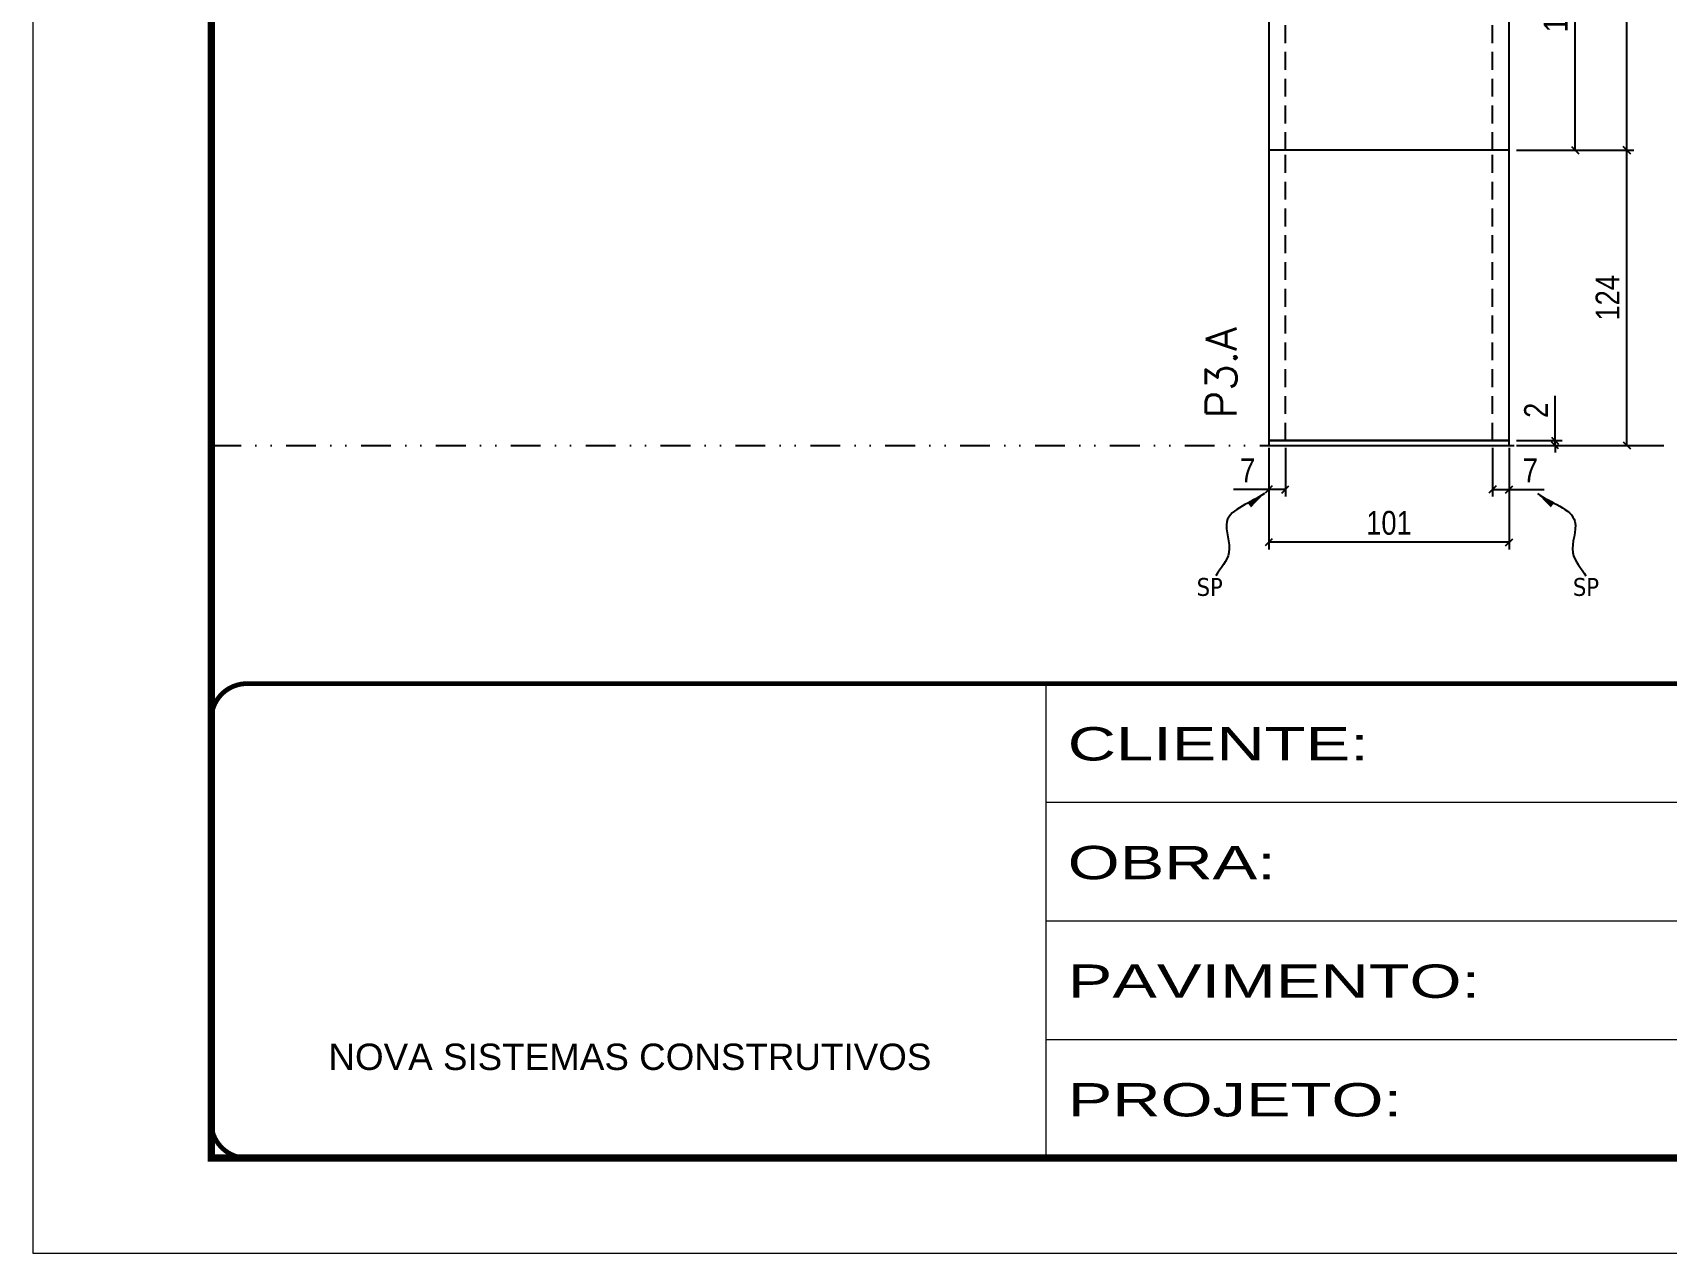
# Model space of a CAD drawing. Extents: x 14400 to 27878, y -21631 to 6985.
# Drawn here: x 17597 to 18283, y 4786 to 5299 of the extents above; entities that cross this region are included whole.
import ezdxf

# ---------------------------------------------------------------- set-up
doc = ezdxf.new("R2010")
doc.units = 0
for name, pattern in [('CONTINUO', [0]), ('DASHED', [0.75, 0.5, -0.25]), ('DIVIDE2', [0.625, 0.25, -0.125, 0, -0.125, 0, -0.125]), ('HIDDEN', [0.375, 0.25, -0.125])]:
    doc.linetypes.add(name, pattern=pattern)
for name, color, linetype in [('COTA', 241, 'Continuous'), ('Nível', 160, 'Continuous'), ('Painéis', 200, 'Continuous'), ('Sarrafo de Pressão', 42, 'HIDDEN'), ('texto', 7, 'Continuous')]:
    doc.layers.add(name, color=color, linetype=linetype)
for name, color, linetype, lineweight in [('Folhas', 255, 'Continuous', 9), ('SARRAFO DE PRESSAO', 251, 'DASHED', 9), ('Texto Seção', 7, 'Continuous', 15)]:
    doc.layers.add(name, color=color, linetype=linetype, lineweight=lineweight)
doc.styles.add('ARIAL', font='arial.ttf')
doc.styles.add('COTA TECNICA', font='techl___.ttf', dxfattribs={"height": 10})
doc.styles.add('COTA TECNICA-50', font='techl___.ttf', dxfattribs={"height": 10})
doc.styles.add('REGUA-120', font='ROMANS.shx', dxfattribs={"height": 15})
doc.styles.get("Standard").update_dxf_attribs({"font": 'arial.ttf'})
doc.styles.add('Tecnologia', font='')
doc.styles.get('Tecnologia').set_extended_font_data('Forgotten Futurist')
doc.dimstyles.new('COTA PAINEL-50', dxfattribs={"dimtxt": 10, "dimasz": 3, "dimexe": 3, "dimexo": 3, "dimgap": 3, "dimtad": 1, "dimdec": 1, "dimzin": 12, "dimdsep": 46, "dimtxsty": 'COTA TECNICA-50', "dimblk1": 'OBLIQUE', "dimblk2": 'OBLIQUE', "dimsah": 1, "dimcen": 0.9, "dimclrd": 4, "dimclre": 4, "dimclrt": 240, "dimadec": 1, "dimazin": 3, "dimtfac": 1, "dimtdec": 1, "dimtmove": 0, "dimatfit": 3, "dimfxl": 1, "dimtolj": 1, "dimtzin": 12, "dimarcsym": 0})
doc.dimstyles.new('PAINEL', dxfattribs={"dimtxt": 10, "dimasz": 3, "dimexe": 3, "dimexo": 3, "dimgap": 3, "dimtad": 1, "dimdec": 1, "dimzin": 12, "dimdsep": 46, "dimtxsty": 'COTA TECNICA', "dimblk1": 'OBLIQUE', "dimblk2": 'OBLIQUE', "dimsah": 1, "dimcen": 0.9, "dimclrd": 4, "dimclre": 4, "dimclrt": 240, "dimadec": 1, "dimazin": 3, "dimtfac": 1, "dimtdec": 1, "dimtmove": 0, "dimatfit": 3, "dimfxl": 1, "dimtolj": 1, "dimtzin": 12, "dimarcsym": 0})
doc.dimstyles.get("Standard").update_dxf_attribs({"dimtxt": 0.18, "dimasz": 0.18, "dimexe": 0.18, "dimexo": 0.0625, "dimgap": 0.09, "dimtad": 0, "dimtih": 1, "dimtoh": 1, "dimdec": 4, "dimzin": 0, "dimdsep": 46, "dimtxsty": 'Standard', "dimcen": 0.09, "dimadec": 0, "dimazin": 0, "dimtfac": 1, "dimtdec": 4, "dimtofl": 0, "dimtmove": 0, "dimatfit": 3, "dimfxl": 1, "dimtolj": 1, "dimtzin": 0, "dimarcsym": 0})

# ---------------------------------------------------------------- blocks, each defined once
blk = doc.blocks.new('9999999999')
at = {"color": 30, "linetype": 'CONTINUO'}
for p, q in [((98564.56, 34230.21), (98564.56, 34429.45)), ((98564.56, 34379.64), (99583.98, 34379.64)), ((98564.56, 34329.83), (99487.98, 34329.83)), ((98564.56, 34280.02), (99487.98, 34280.02))]:
    blk.add_line(p, q, dxfattribs=at)
at = {"color": 30, "linetype": 'CONTINUO', "const_width": 2}
blk.add_lwpolyline([(99583.98, 34230.21), (99583.98, 34414.45, 0.414214), (99568.98, 34429.45), (98228.98, 34429.45, 0.414214), (98213.98, 34414.45), (98213.98, 34245.21, 0.414214), (98228.98, 34230.21), (99583.98, 34230.21)], format="xyb", dxfattribs=at)
at = {"layer": 'Folhas'}
blk.add_lwpolyline([(98138.98, 34190.21), (99623.98, 34190.21), (99623.98, 35240.21), (98138.98, 35240.21)], close=True, dxfattribs=at)
at = {"layer": 'Folhas', "color": 30, "const_width": 3}
blk.add_lwpolyline([(98213.98, 34230.21), (99583.98, 34230.21), (99583.98, 35200.21), (98213.98, 35200.21)], close=True, dxfattribs=at)
at = {"color": 7, "linetype": 'Continuous', "ltscale": 5, "style": 'ARIAL'}
blk.add_text('NOVA SISTEMAS CONSTRUTIVOS', height=11.0592, dxfattribs=at).set_placement((98263.19, 34267.21))
at = {"layer": 'Folhas', "color": 7, "style": 'Tecnologia', "width": 1.5}
for s, p in [('CLIENTE:', (98573.65, 34397.17)), ('OBRA:', (98573.65, 34347.31)), ('PAVIMENTO:', (98573.65, 34297.5)), ('PROJETO:', (98573.65, 34247.69))]:
    blk.add_text(s, height=14, dxfattribs=at).set_placement(p)
blk = doc.blocks.new('_Oblique')
at = {"color": 0, "linetype": 'ByBlock', "lineweight": -2}
blk.add_line((-0.5, -0.5), (0.5, 0.5), dxfattribs=at)
blk = doc.blocks.new('*D2482')
at = {"layer": 'COTA', "color": 4, "lineweight": -2, "transparency": 16777216}
for p, q in [((18116.06, 5124.44), (18116.06, 5081.76)), ((18217.06, 5124.44), (18217.06, 5081.76)), ((18217.06, 5084.76), (18116.06, 5084.76))]:
    blk.add_line(p, q, dxfattribs=at)
at = {"layer": 'Defpoints', "color": 0, "transparency": 16777216}
for p in [(18116.06, 5127.44), (18217.06, 5127.44), (18116.06, 5084.76)]:
    blk.add_point(p, dxfattribs=at)
at = {"layer": 'COTA', "color": 4, "lineweight": -2, "transparency": 16777216, "xscale": 3, "yscale": 3, "zscale": 3, "rotation": 180}
blk.add_blockref('_Oblique', (18116.06, 5084.76), dxfattribs=at)
at = {"layer": 'COTA', "color": 4, "lineweight": -2, "transparency": 16777216, "xscale": 3, "yscale": 3, "zscale": 3}
blk.add_blockref('_Oblique', (18217.06, 5084.76), dxfattribs=at)
at = {"layer": 'COTA', "color": 240, "transparency": 16777216, "insert": (18166.56, 5092.86), "char_height": 10, "attachment_point": 5, "style": 'COTA TECNICA'}
blk.add_mtext('\\A1;101', dxfattribs=at)
blk = doc.blocks.new('*D2479')
at = {"layer": 'COTA', "color": 4, "lineweight": -2, "transparency": 16777216}
for p, q in [((18210.06, 5124.44), (18210.06, 5103.93)), ((18217.06, 5122.44), (18217.06, 5103.93)), ((18210.06, 5106.93), (18217.06, 5106.93)), ((18217.06, 5106.93), (18231.79, 5106.93))]:
    blk.add_line(p, q, dxfattribs=at)
at = {"layer": 'Defpoints', "color": 0, "transparency": 16777216}
for p in [(18210.06, 5127.44), (18217.06, 5125.44), (18217.06, 5106.93)]:
    blk.add_point(p, dxfattribs=at)
at = {"layer": 'COTA', "color": 4, "lineweight": -2, "transparency": 16777216, "xscale": 3, "yscale": 3, "zscale": 3, "rotation": 180}
blk.add_blockref('_Oblique', (18210.06, 5106.93), dxfattribs=at)
at = {"layer": 'COTA', "color": 4, "lineweight": -2, "transparency": 16777216, "xscale": 3, "yscale": 3, "zscale": 3}
blk.add_blockref('_Oblique', (18217.06, 5106.93), dxfattribs=at)
at = {"layer": 'COTA', "color": 240, "transparency": 16777216, "insert": (18225.93, 5115), "char_height": 10, "attachment_point": 5, "style": 'COTA TECNICA-50'}
blk.add_mtext('\\A1;7', dxfattribs=at)
blk = doc.blocks.new('*D2480')
at = {"layer": 'COTA', "color": 4, "lineweight": -2, "transparency": 16777216}
for p, q in [((18116.06, 5122.44), (18116.06, 5103.93)), ((18123.06, 5124.44), (18123.06, 5103.93)), ((18116.06, 5106.93), (18101.33, 5106.93)), ((18123.06, 5106.93), (18116.06, 5106.93))]:
    blk.add_line(p, q, dxfattribs=at)
at = {"layer": 'Defpoints', "color": 0, "transparency": 16777216}
for p in [(18116.06, 5125.44), (18123.06, 5127.44), (18116.06, 5106.93)]:
    blk.add_point(p, dxfattribs=at)
at = {"layer": 'COTA', "color": 4, "lineweight": -2, "transparency": 16777216, "xscale": 3, "yscale": 3, "zscale": 3, "rotation": 180}
blk.add_blockref('_Oblique', (18116.06, 5106.93), dxfattribs=at)
at = {"layer": 'COTA', "color": 4, "lineweight": -2, "transparency": 16777216, "xscale": 3, "yscale": 3, "zscale": 3}
blk.add_blockref('_Oblique', (18123.06, 5106.93), dxfattribs=at)
at = {"layer": 'COTA', "color": 240, "transparency": 16777216, "insert": (18107.2, 5115), "char_height": 10, "attachment_point": 5, "style": 'COTA TECNICA-50'}
blk.add_mtext('\\A1;7', dxfattribs=at)
blk = doc.blocks.new('*D2503')
at = {"layer": 'COTA', "color": 4, "linetype": 'ByBlock', "lineweight": -2, "transparency": 16777216}
for p, q in [((18220.06, 5249.44), (18269.43, 5249.44)), ((18266.43, 5125.44), (18266.43, 5249.44)), ((18220.06, 5125.44), (18269.43, 5125.44))]:
    blk.add_line(p, q, dxfattribs=at)
at = {"layer": 'Defpoints', "color": 0, "linetype": 'ByBlock', "transparency": 16777216}
for p in [(18217.06, 5249.44), (18266.43, 5249.44), (18217.06, 5125.44)]:
    blk.add_point(p, dxfattribs=at)
at = {"layer": 'COTA', "color": 4, "linetype": 'ByBlock', "lineweight": -2, "transparency": 16777216, "xscale": 3, "yscale": 3, "zscale": 3}
for p, rotation in [((18266.43, 5249.44), 90), ((18266.43, 5125.44), 270)]:
    blk.add_blockref('_Oblique', p, dxfattribs=dict(at, rotation=rotation))
at = {"layer": 'COTA', "color": 240, "linetype": 'ByBlock', "transparency": 16777216, "insert": (18258.36, 5187.44), "char_height": 10, "attachment_point": 5, "rotation": 90, "style": 'COTA TECNICA'}
blk.add_mtext('\\A1;124', dxfattribs=at)
blk = doc.blocks.new('*D2481')
at = {"layer": 'COTA', "color": 4, "lineweight": -2, "transparency": 16777216}
for p, q in [((18236.32, 5127.44), (18236.32, 5146.24)), ((18220.06, 5127.44), (18239.32, 5127.44)), ((18220.06, 5125.44), (18239.32, 5125.44)), ((18236.32, 5125.44), (18236.32, 5127.44)), ((18236.32, 5125.44), (18236.32, 5122.44))]:
    blk.add_line(p, q, dxfattribs=at)
at = {"layer": 'Defpoints', "color": 0, "transparency": 16777216}
for p in [(18217.06, 5127.44), (18217.06, 5125.44), (18236.32, 5125.44)]:
    blk.add_point(p, dxfattribs=at)
at = {"layer": 'COTA', "color": 4, "lineweight": -2, "transparency": 16777216, "xscale": 3, "yscale": 3, "zscale": 3}
for p, rotation in [((18236.32, 5127.44), 270), ((18236.32, 5125.44), 90)]:
    blk.add_blockref('_Oblique', p, dxfattribs=dict(at, rotation=rotation))
at = {"layer": 'COTA', "color": 240, "transparency": 16777216, "insert": (18228.32, 5140.18), "char_height": 10, "attachment_point": 5, "rotation": 90, "style": 'COTA TECNICA-50'}
blk.add_mtext('\\A1;2', dxfattribs=at)
blk = doc.blocks.new('*D2504')
at = {"layer": 'COTA', "color": 4, "linetype": 'ByBlock', "lineweight": -2, "transparency": 16777216}
for p, q in [((18220.06, 5249.44), (18269.43, 5249.44)), ((18266.43, 5125.44), (18266.43, 5249.44)), ((18220.06, 5125.44), (18269.43, 5125.44))]:
    blk.add_line(p, q, dxfattribs=at)
at = {"layer": 'Defpoints', "color": 0, "linetype": 'ByBlock', "transparency": 16777216}
for p in [(18217.06, 5249.44), (18266.43, 5249.44), (18217.06, 5125.44)]:
    blk.add_point(p, dxfattribs=at)
at = {"layer": 'COTA', "color": 4, "linetype": 'ByBlock', "lineweight": -2, "transparency": 16777216, "xscale": 3, "yscale": 3, "zscale": 3}
for p, rotation in [((18266.43, 5249.44), 90), ((18266.43, 5125.44), 270)]:
    blk.add_blockref('_Oblique', p, dxfattribs=dict(at, rotation=rotation))
at = {"layer": 'COTA', "color": 240, "linetype": 'ByBlock', "transparency": 16777216, "insert": (18258.36, 5187.44), "char_height": 10, "attachment_point": 5, "rotation": 90, "style": 'COTA TECNICA'}
blk.add_mtext('\\A1;124', dxfattribs=at)
blk = doc.blocks.new('*D2505')
at = {"layer": 'COTA', "color": 4, "lineweight": -2, "transparency": 16777216}
for p, q in [((18220.06, 5367.44), (18247.74, 5367.44)), ((18244.74, 5249.44), (18244.74, 5367.44)), ((18220.06, 5249.44), (18247.74, 5249.44))]:
    blk.add_line(p, q, dxfattribs=at)
at = {"layer": 'Defpoints', "color": 0, "transparency": 16777216}
for p in [(18217.06, 5367.44), (18244.74, 5367.44), (18217.06, 5249.44)]:
    blk.add_point(p, dxfattribs=at)
at = {"layer": 'COTA', "color": 4, "lineweight": -2, "transparency": 16777216, "xscale": 3, "yscale": 3, "zscale": 3}
for p, rotation in [((18244.74, 5367.44), 90), ((18244.74, 5249.44), 270)]:
    blk.add_blockref('_Oblique', p, dxfattribs=dict(at, rotation=rotation))
at = {"layer": 'COTA', "color": 240, "transparency": 16777216, "insert": (18236.65, 5308.44), "char_height": 10, "attachment_point": 5, "rotation": 90, "style": 'COTA TECNICA-50'}
blk.add_mtext('\\A1;118', dxfattribs=at)
blk = doc.blocks.new('*D2506')
at = {"layer": 'COTA', "color": 4, "lineweight": -2, "transparency": 16777216}
for p, q in [((18220.06, 5399.44), (18269.43, 5399.44)), ((18266.43, 5249.44), (18266.43, 5399.44)), ((18220.06, 5249.44), (18269.43, 5249.44))]:
    blk.add_line(p, q, dxfattribs=at)
at = {"layer": 'Defpoints', "color": 0, "transparency": 16777216}
for p in [(18217.06, 5399.44), (18266.43, 5399.44), (18217.06, 5249.44)]:
    blk.add_point(p, dxfattribs=at)
at = {"layer": 'COTA', "color": 4, "lineweight": -2, "transparency": 16777216, "xscale": 3, "yscale": 3, "zscale": 3}
for p, rotation in [((18266.43, 5399.44), 90), ((18266.43, 5249.44), 270)]:
    blk.add_blockref('_Oblique', p, dxfattribs=dict(at, rotation=rotation))
at = {"layer": 'COTA', "color": 240, "transparency": 16777216, "insert": (18258.32, 5324.44), "char_height": 10, "attachment_point": 5, "rotation": 90, "style": 'COTA TECNICA'}
blk.add_mtext('\\A1;150', dxfattribs=at)

msp = doc.modelspace()

# ---------------------------------------------------------------- linework, layer by layer
at = {"layer": 'Nível', "color": 4, "linetype": 'DIVIDE2', "ltscale": 50}
msp.add_line((17671.97, 5125.44), (19041.97, 5125.44), dxfattribs=at)
at = {"layer": 'Painéis'}
for p, q in [((18116.06, 5399.44), (18116.06, 5127.44)), ((18217.06, 5127.44), (18217.06, 5399.44)), ((18217.06, 5249.44), (18116.06, 5249.44)), ((18116.06, 5127.44), (18217.06, 5127.44))]:
    msp.add_line(p, q, dxfattribs=at)
msp.add_lwpolyline([(18217.06, 5127.44), (18116.06, 5127.44), (18116.06, 5125.44), (18217.06, 5125.44)], close=True, dxfattribs=at)
at = {"layer": 'Sarrafo de Pressão', "ltscale": 30}
for p, q in [((18123.06, 5249.44), (18123.06, 5399.44)), ((18210.06, 5249.44), (18210.06, 5399.44)), ((18123.06, 5127.44), (18123.06, 5249.44)), ((18210.06, 5127.44), (18210.06, 5249.44))]:
    msp.add_line(p, q, dxfattribs=at)

# ---------------------------------------------------------------- block references
at = {"layer": 'SARRAFO DE PRESSAO', "color": 6, "linetype": 'ByBlock'}
msp.add_blockref('9999999999', (-80542.01, -29404.05), dxfattribs=at)

# ---------------------------------------------------------------- texts
at = {"layer": 'texto', "color": 0, "char_height": 7.5, "attachment_point": 5}
for insert in [(18091.28, 5065.94), (18249.31, 5065.94)]:
    msp.add_mtext('{\\fTahoma|b0|i0|c0|p34;\\C4;SP}', dxfattribs=dict(at, insert=insert))
at = {"layer": 'Texto Seção', "insert": (18102.59, 5136.69), "char_height": 13, "width": 285.3299, "attachment_point": 7, "rotation": 90, "style": 'REGUA-120'}
msp.add_mtext('P3.A', dxfattribs=at)

# ---------------------------------------------------------------- dimensions: what is measured, and where the dimension line sits
at = {"layer": 'COTA'}
for base, p1, p2, angle, dimstyle, picture, middle in [((18266.43, 5399.44), (18217.06, 5249.44), (18217.06, 5399.44), 90, 'PAINEL', '*D2506', (18258.32, 5324.44)), ((18244.74, 5367.44), (18217.06, 5249.44), (18217.06, 5367.44), 90, 'COTA PAINEL-50', '*D2505', (18236.65, 5308.44)), ((18116.06, 5106.93), (18123.06, 5127.44), (18116.06, 5125.44), 180, 'COTA PAINEL-50', '*D2480', (18107.2, 5115))]:
    dim = msp.add_linear_dim(base=base, p1=p1, p2=p2, angle=angle, dimstyle=dimstyle, dxfattribs=at)
    dim.commit()
    dim.dimension.update_dxf_attribs({"geometry": picture, "text_midpoint": middle})
at = {"layer": 'COTA', "linetype": 'ByBlock'}
for picture in ['*D2503', '*D2504']:
    dim = msp.add_aligned_dim(p1=(18217.06, 5125.44), p2=(18217.06, 5249.44), distance=-49.37, dimstyle='PAINEL', dxfattribs=at)
    dim.commit()
    dim.dimension.update_dxf_attribs({"geometry": picture, "text_midpoint": (18258.36, 5187.44)})
at = {"layer": 'COTA'}
dim = msp.add_linear_dim(base=(18236.32, 5125.44), p1=(18217.06, 5127.44), p2=(18217.06, 5125.44), angle=90, dimstyle='COTA PAINEL-50', dxfattribs=at)
dim.commit()
dim.dimension.update_dxf_attribs({"geometry": '*D2481', "text_midpoint": (18236.32, 5140.18), "dimtype": 160})
dim = msp.add_linear_dim(base=(18116.06, 5084.76), p1=(18217.06, 5127.44), p2=(18116.06, 5127.44), angle=180, dimstyle='PAINEL', override={"dimarcsym": 2}, dxfattribs=at)
dim.commit()
dim.dimension.update_dxf_attribs({"geometry": '*D2482', "text_midpoint": (18166.56, 5092.86)})
dim = msp.add_linear_dim(base=(18217.06, 5106.93), p1=(18210.06, 5127.44), p2=(18217.06, 5125.44), dimstyle='COTA PAINEL-50', dxfattribs=at)
dim.commit()
dim.dimension.update_dxf_attribs({"geometry": '*D2479', "text_midpoint": (18225.93, 5115)})

# ---------------------------------------------------------------- leaders
at = {"layer": 'COTA', "path_type": 1}
for points in [[(18114.23, 5105.25), (18098.45, 5093.42), (18099.37, 5080.41), (18093.82, 5070.63)], [(18228.89, 5105.25), (18244.68, 5093.42), (18243.75, 5080.41), (18249.3, 5070.63)]]:
    msp.add_leader(points, dimstyle='Standard', override={"dimasz": 8}, dxfattribs=at)

doc.saveas('drawing.dxf')
